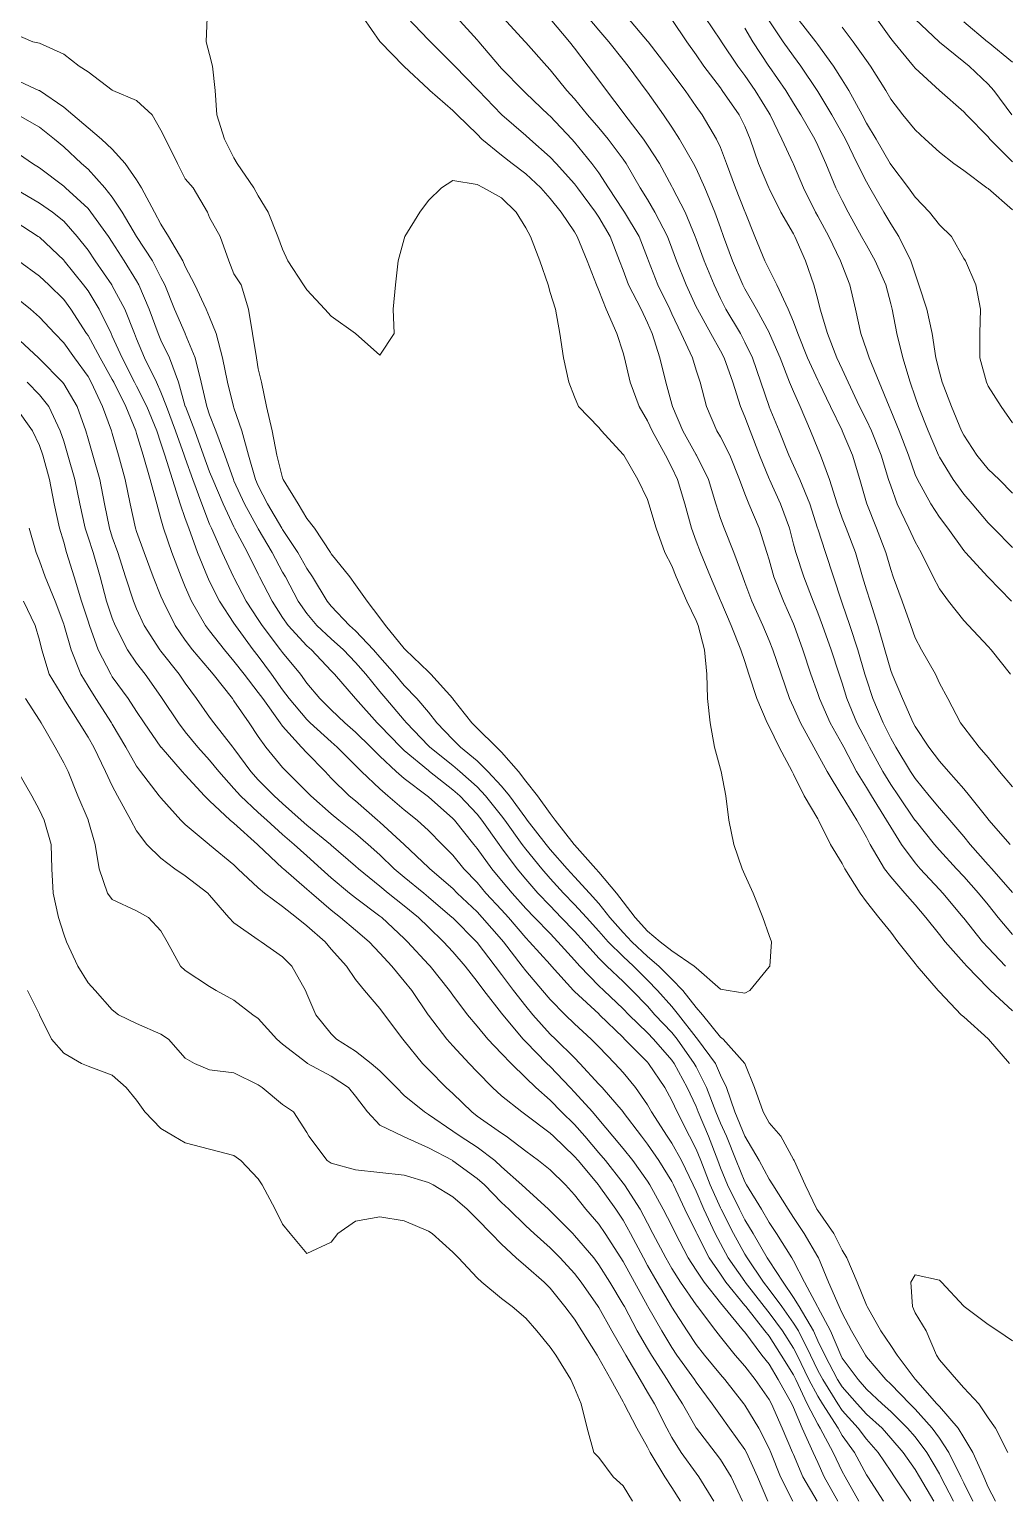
# Model space of a CAD drawing. Header units: centimetres. Extents: x 0 to 642158, y -847 to 649707.
# Drawn here: x 617092.04 to 617112.09, y 620699.4 to 620729.51 of the extents above; entities that cross this region are included whole.
import ezdxf

# ---------------------------------------------------------------- set-up
doc = ezdxf.new("R2010")
doc.units = ezdxf.units.CM
doc.header["$MEASUREMENT"] = 0
doc.layers.add('WAL_topographie 0.5', color=253, linetype='Continuous', lineweight=20)

msp = doc.modelspace()

# ---------------------------------------------------------------- linework, layer by layer
at = {"layer": 'WAL_topographie 0.5'}
for points in [[(617095.702, 620729.75), (617095.682, 620729.25), (617095.75, 620728.988), (617095.81, 620728.75), (617095.866, 620728.25), (617095.901, 620727.75), (617096.054, 620727.25), (617096.25, 620726.862), (617096.316, 620726.75), (617096.656, 620726.25), (617096.75, 620726.08), (617096.954, 620725.75), (617097.153, 620725.25), (617097.25, 620724.987), (617097.357, 620724.75), (617097.676, 620724.25), (617097.75, 620724.152), (617098.118, 620723.75), (617098.25, 620723.61), (617098.75, 620723.25), (617098.75, 620723.25), (617099.25, 620722.804), (617099.541, 620723.25), (617099.521, 620723.75), (617099.568, 620724.25), (617099.626, 620724.75), (617099.75, 620725.196), (617099.762, 620725.25), (617100.068, 620725.75), (617100.25, 620725.987), (617100.513, 620726.25), (617100.75, 620726.399), (617101.25, 620726.319), (617101.38, 620726.25), (617101.75, 620726.044), (617102.047, 620725.75), (617102.25, 620725.428), (617102.345, 620725.25), (617102.539, 620724.75), (617102.706, 620724.25), (617102.75, 620724.099), (617102.859, 620723.75), (617102.947, 620723.25), (617103.02, 620722.75), (617103.134, 620722.25), (617103.25, 620721.952), (617103.333, 620721.75), (617103.75, 620721.32), (617103.802, 620721.25), (617104.25, 620720.766), (617104.261, 620720.75), (617104.55, 620720.25), (617104.75, 620719.843), (617104.779, 620719.75), (617104.928, 620719.25), (617105.109, 620718.75), (617105.25, 620718.475), (617105.338, 620718.25), (617105.559, 620717.75), (617105.75, 620717.355), (617105.792, 620717.25), (617105.923, 620716.75), (617105.97, 620716.25), (617105.985, 620715.75), (617106.041, 620715.25), (617106.128, 620714.75), (617106.25, 620714.298), (617106.261, 620714.25), (617106.361, 620713.75), (617106.419, 620713.25), (617106.521, 620712.75), (617106.698, 620712.25), (617106.75, 620712.122), (617106.924, 620711.75), (617107.123, 620711.25), (617107.25, 620710.88), (617107.3, 620710.75), (617107.262, 620710.25), (617107.25, 620710.237), (617106.85, 620709.75)], [(617098.908, 620729.75), (617099.25, 620729.256), (617099.255, 620729.25), (617099.744, 620728.75), (617099.75, 620728.744), (617100.25, 620728.274), (617100.276, 620728.25), (617100.75, 620727.838), (617100.841, 620727.75), (617101.25, 620727.348), (617101.348, 620727.25), (617101.75, 620726.918), (617101.97, 620726.75), (617102.25, 620726.535), (617102.56, 620726.25), (617102.75, 620726.028), (617102.978, 620725.75), (617103.25, 620725.345), (617103.306, 620725.25), (617103.511, 620724.75), (617103.701, 620724.25), (617103.75, 620724.135), (617103.902, 620723.75), (617104.117, 620723.25), (617104.25, 620722.855), (617104.276, 620722.75), (617104.392, 620722.25), (617104.575, 620721.75), (617104.75, 620721.457), (617104.844, 620721.25), (617105.122, 620720.75), (617105.25, 620720.499), (617105.369, 620720.25), (617105.515, 620719.75), (617105.654, 620719.25), (617105.75, 620718.987), (617105.837, 620718.75), (617106.042, 620718.25), (617106.25, 620717.765), (617106.256, 620717.75), (617106.471, 620717.25), (617106.67, 620716.75), (617106.75, 620716.507), (617106.834, 620716.25), (617106.994, 620715.75), (617107.209, 620715.25), (617107.25, 620715.174), (617107.458, 620714.75), (617107.721, 620714.25), (617107.75, 620714.193), (617107.97, 620713.75), (617108.25, 620713.273), (617108.263, 620713.25), (617108.511, 620712.75), (617108.75, 620712.358), (617108.807, 620712.25), (617109.118, 620711.75), (617109.25, 620711.571), (617109.505, 620711.25), (617109.75, 620710.944), (617109.895, 620710.75), (617110.25, 620710.299), (617110.29, 620710.25), (617110.722, 620709.75), (617110.75, 620709.718), (617111.197, 620709.25), (617111.25, 620709.207), (617111.75, 620708.757), (617111.758, 620708.75), (617112.189, 620708.25)], [(617099.808, 620729.75), (617100.25, 620729.289), (617100.29, 620729.25), (617100.75, 620728.792), (617100.787, 620728.75), (617101.25, 620728.278), (617101.275, 620728.25), (617101.75, 620727.758), (617101.758, 620727.75), (617102.25, 620727.321), (617102.328, 620727.25), (617102.75, 620726.879), (617102.869, 620726.75), (617103.25, 620726.332), (617103.313, 620726.25), (617103.684, 620725.75), (617103.75, 620725.646), (617103.984, 620725.25), (617104.177, 620724.75), (617104.25, 620724.552), (617104.361, 620724.25), (617104.621, 620723.75), (617104.75, 620723.475), (617104.847, 620723.25), (617105.002, 620722.75), (617105.127, 620722.25), (617105.25, 620721.802), (617105.264, 620721.75), (617105.474, 620721.25), (617105.75, 620720.758), (617105.755, 620720.75), (617106.006, 620720.25), (617106.156, 620719.75), (617106.25, 620719.453), (617106.325, 620719.25), (617106.524, 620718.75), (617106.706, 620718.25), (617106.75, 620718.135), (617106.897, 620717.75), (617107.119, 620717.25), (617107.25, 620716.945), (617107.329, 620716.75), (617107.497, 620716.25), (617107.67, 620715.75), (617107.75, 620715.571), (617107.892, 620715.25), (617108.166, 620714.75), (617108.25, 620714.601), (617108.441, 620714.25), (617108.746, 620713.75), (617108.75, 620713.743), (617109.049, 620713.25), (617109.25, 620712.896), (617109.328, 620712.75), (617109.622, 620712.25), (617109.75, 620712.085), (617110.038, 620711.75), (617110.25, 620711.509), (617110.468, 620711.25), (617110.75, 620710.898), (617110.868, 620710.75), (617111.25, 620710.318), (617111.311, 620710.25), (617111.75, 620709.794), (617111.797, 620709.75), (617112.25, 620709.332)], [(617100.834, 620729.75), (617101.25, 620729.291), (617101.285, 620729.25), (617101.706, 620728.75), (617101.75, 620728.702), (617102.192, 620728.25), (617102.25, 620728.196), (617102.718, 620727.75), (617102.75, 620727.721), (617103.191, 620727.25), (617103.25, 620727.185), (617103.604, 620726.75), (617103.75, 620726.553), (617103.948, 620726.25), (617104.25, 620725.79), (617104.276, 620725.75), (617104.581, 620725.25), (617104.75, 620724.801), (617104.769, 620724.75), (617104.965, 620724.25), (617105.208, 620723.75), (617105.25, 620723.656), (617105.442, 620723.25), (617105.674, 620722.75), (617105.75, 620722.501), (617105.831, 620722.25), (617105.961, 620721.75), (617106.178, 620721.25), (617106.25, 620721.129), (617106.44, 620720.75), (617106.641, 620720.25), (617106.75, 620719.96), (617106.834, 620719.75), (617107.046, 620719.25), (617107.204, 620718.75), (617107.25, 620718.599), (617107.349, 620718.25), (617107.548, 620717.75), (617107.75, 620717.287), (617107.765, 620717.25), (617107.944, 620716.75), (617108.11, 620716.25), (617108.25, 620715.852), (617108.284, 620715.75), (617108.505, 620715.25), (617108.75, 620714.812), (617108.782, 620714.75), (617109.045, 620714.25), (617109.25, 620713.917), (617109.351, 620713.75), (617109.665, 620713.25), (617109.75, 620713.102), (617109.971, 620712.75), (617110.25, 620712.371), (617110.354, 620712.25), (617110.75, 620711.824), (617110.82, 620711.75), (617111.237, 620711.25), (617111.25, 620711.234), (617111.636, 620710.75), (617111.75, 620710.623), (617112.105, 620710.25)], [(617101.774, 620729.75), (617102.238, 620729.25), (617102.25, 620729.236), (617102.678, 620728.75), (617102.75, 620728.673), (617103.094, 620728.25), (617103.25, 620728.075), (617103.518, 620727.75), (617103.75, 620727.484), (617103.944, 620727.25), (617104.25, 620726.839), (617104.312, 620726.75), (617104.598, 620726.25), (617104.75, 620726.007), (617104.902, 620725.75), (617105.161, 620725.25), (617105.25, 620725.007), (617105.343, 620724.75), (617105.547, 620724.25), (617105.75, 620723.803), (617105.775, 620723.75), (617106.051, 620723.25), (617106.25, 620722.894), (617106.328, 620722.75), (617106.501, 620722.25), (617106.66, 620721.75), (617106.75, 620721.537), (617106.858, 620721.25), (617107.051, 620720.75), (617107.25, 620720.264), (617107.256, 620720.25), (617107.485, 620719.75), (617107.666, 620719.25), (617107.75, 620718.922), (617107.796, 620718.75), (617107.96, 620718.25), (617108.156, 620717.75), (617108.25, 620717.509), (617108.345, 620717.25), (617108.522, 620716.75), (617108.687, 620716.25), (617108.75, 620716.063), (617108.848, 620715.75), (617109.055, 620715.25), (617109.25, 620714.876), (617109.315, 620714.75), (617109.585, 620714.25), (617109.75, 620713.984), (617109.907, 620713.75), (617110.247, 620713.25), (617110.25, 620713.246), (617110.648, 620712.75), (617110.75, 620712.633), (617111.103, 620712.25), (617111.25, 620712.093), (617111.552, 620711.75), (617111.75, 620711.505), (617111.957, 620711.25), (617112.25, 620710.897)], [(617102.75, 620729.72), (617103.146, 620729.25), (617103.25, 620729.116), (617103.528, 620728.75), (617103.75, 620728.459), (617103.909, 620728.25), (617104.25, 620727.798), (617104.285, 620727.75), (617104.666, 620727.25), (617104.75, 620727.127), (617104.994, 620726.75), (617105.25, 620726.275), (617105.263, 620726.25), (617105.522, 620725.75), (617105.73, 620725.25), (617105.75, 620725.195), (617105.913, 620724.75), (617106.118, 620724.25), (617106.25, 620723.969), (617106.361, 620723.75), (617106.658, 620723.25), (617106.75, 620723.076), (617106.911, 620722.75), (617107.079, 620722.25), (617107.249, 620721.75), (617107.25, 620721.746), (617107.454, 620721.25), (617107.652, 620720.75), (617107.75, 620720.538), (617107.882, 620720.25), (617108.083, 620719.75), (617108.246, 620719.25), (617108.25, 620719.236), (617108.408, 620718.75), (617108.575, 620718.25), (617108.736, 620717.75), (617108.75, 620717.711), (617108.91, 620717.25), (617109.07, 620716.75), (617109.217, 620716.25), (617109.25, 620716.144), (617109.382, 620715.75), (617109.593, 620715.25), (617109.75, 620714.933), (617109.852, 620714.75), (617110.155, 620714.25), (617110.25, 620714.107), (617110.541, 620713.75), (617110.75, 620713.493), (617110.961, 620713.25), (617111.25, 620712.91), (617111.383, 620712.75), (617111.75, 620712.333), (617111.824, 620712.25), (617112.25, 620711.76)], [(617103.531, 620729.75), (617103.75, 620729.488), (617103.955, 620729.25), (617104.25, 620728.878), (617104.351, 620728.75), (617104.725, 620728.25), (617104.75, 620728.215), (617105.079, 620727.75), (617105.25, 620727.493), (617105.405, 620727.25), (617105.698, 620726.75), (617105.75, 620726.645), (617105.925, 620726.25), (617106.131, 620725.75), (617106.25, 620725.427), (617106.315, 620725.25), (617106.496, 620724.75), (617106.71, 620724.25), (617106.75, 620724.173), (617106.988, 620723.75), (617107.25, 620723.271), (617107.26, 620723.25), (617107.473, 620722.75), (617107.671, 620722.25), (617107.75, 620722.063), (617107.889, 620721.75), (617108.103, 620721.25), (617108.25, 620720.885), (617108.304, 620720.75), (617108.49, 620720.25), (617108.647, 620719.75), (617108.75, 620719.457), (617108.83, 620719.25), (617109.025, 620718.75), (617109.172, 620718.25), (617109.25, 620717.986), (617109.323, 620717.75), (617109.486, 620717.25), (617109.628, 620716.75), (617109.75, 620716.328), (617109.78, 620716.25), (617109.988, 620715.75), (617110.21, 620715.25), (617110.25, 620715.174), (617110.533, 620714.75), (617110.75, 620714.46), (617110.935, 620714.25), (617111.25, 620713.892), (617111.371, 620713.75), (617111.75, 620713.27), (617111.768, 620713.25), (617112.202, 620712.75)], [(617104.339, 620729.75), (617104.75, 620729.265), (617104.761, 620729.25), (617105.145, 620728.75), (617105.25, 620728.613), (617105.522, 620728.25), (617105.75, 620727.921), (617105.872, 620727.75), (617106.171, 620727.25), (617106.25, 620727.077), (617106.373, 620726.75), (617106.56, 620726.25), (617106.75, 620725.758), (617106.754, 620725.75), (617106.959, 620725.25), (617107.162, 620724.75), (617107.25, 620724.565), (617107.41, 620724.25), (617107.644, 620723.75), (617107.75, 620723.49), (617107.838, 620723.25), (617108.04, 620722.75), (617108.25, 620722.293), (617108.271, 620722.25), (617108.509, 620721.75), (617108.75, 620721.256), (617108.753, 620721.25), (617108.961, 620720.75), (617109.112, 620720.25), (617109.25, 620719.769), (617109.255, 620719.75), (617109.456, 620719.25), (617109.647, 620718.75), (617109.75, 620718.4), (617109.802, 620718.25), (617109.986, 620717.75), (617110.163, 620717.25), (617110.25, 620717), (617110.384, 620716.75), (617110.669, 620716.25), (617110.75, 620716.068), (617110.921, 620715.75), (617111.186, 620715.25), (617111.25, 620715.163), (617111.568, 620714.75), (617111.75, 620714.535), (617111.983, 620714.25), (617112.25, 620713.933)], [(617105.938, 620729.75), (617106.25, 620729.282), (617106.271, 620729.25), (617106.608, 620728.75), (617106.75, 620728.559), (617106.963, 620728.25), (617107.25, 620727.783), (617107.27, 620727.75), (617107.51, 620727.25), (617107.742, 620726.75), (617107.75, 620726.733), (617107.957, 620726.25), (617108.202, 620725.75), (617108.25, 620725.666), (617108.474, 620725.25), (617108.716, 620724.75), (617108.75, 620724.655), (617108.91, 620724.25), (617109.027, 620723.75), (617109.132, 620723.25), (617109.25, 620722.916), (617109.307, 620722.75), (617109.508, 620722.25), (617109.715, 620721.75), (617109.75, 620721.671), (617109.925, 620721.25), (617110.111, 620720.75), (617110.25, 620720.356), (617110.296, 620720.25), (617110.573, 620719.75), (617110.75, 620719.477), (617110.921, 620719.25), (617111.25, 620718.793), (617111.286, 620718.75), (617111.744, 620718.25), (617111.75, 620718.244), (617112.231, 620717.75)], [(617107.821, 620729.75), (617108.207, 620729.25), (617108.25, 620729.191), (617108.571, 620728.75), (617108.75, 620728.465), (617108.889, 620728.25), (617109.159, 620727.75), (617109.25, 620727.576), (617109.449, 620727.25), (617109.734, 620726.75), (617109.75, 620726.724), (617110.117, 620726.25), (617110.25, 620726.058), (617110.545, 620725.75), (617110.75, 620725.484), (617110.998, 620725.25), (617111.25, 620724.793), (617111.284, 620724.75), (617111.5, 620724.25), (617111.596, 620723.75), (617111.579, 620723.25), (617111.583, 620722.75), (617111.716, 620722.25), (617111.75, 620722.169), (617112.017, 620721.75), (617112.25, 620721.418)], [(617109.441, 620729.75), (617109.75, 620729.319), (617109.805, 620729.25), (617110.216, 620728.75), (617110.25, 620728.705), (617110.748, 620728.25), (617110.75, 620728.249), (617111.25, 620727.811), (617111.305, 620727.75), (617111.75, 620727.293), (617111.788, 620727.25), (617112.25, 620726.782)], [(617105.25, 620729.709), (617105.561, 620729.25), (617105.75, 620728.983), (617105.909, 620728.75), (617106.25, 620728.3), (617106.287, 620728.25), (617106.635, 620727.75), (617106.75, 620727.513), (617106.862, 620727.25), (617107.032, 620726.75), (617107.243, 620726.25), (617107.25, 620726.235), (617107.492, 620725.75), (617107.75, 620725.301), (617107.777, 620725.25), (617107.999, 620724.75), (617108.171, 620724.25), (617108.25, 620723.95), (617108.3, 620723.75), (617108.447, 620723.25), (617108.644, 620722.75), (617108.75, 620722.517), (617108.873, 620722.25), (617109.109, 620721.75), (617109.25, 620721.471), (617109.355, 620721.25), (617109.552, 620720.75), (617109.706, 620720.25), (617109.75, 620720.118), (617109.883, 620719.75), (617110.122, 620719.25), (617110.25, 620718.967), (617110.373, 620718.75), (617110.624, 620718.25), (617110.75, 620718.006), (617110.937, 620717.75), (617111.25, 620717.355), (617111.35, 620717.25), (617111.75, 620716.817), (617111.81, 620716.75), (617112.213, 620716.25)], [(617106.75, 620729.532), (617106.916, 620729.25), (617107.246, 620728.75), (617107.25, 620728.744), (617107.593, 620728.25), (617107.75, 620727.99), (617107.901, 620727.75), (617108.187, 620727.25), (617108.25, 620727.114), (617108.413, 620726.75), (617108.623, 620726.25), (617108.75, 620725.988), (617108.874, 620725.75), (617109.151, 620725.25), (617109.25, 620725.067), (617109.43, 620724.75), (617109.647, 620724.25), (617109.75, 620723.862), (617109.779, 620723.75), (617109.871, 620723.25), (617109.995, 620722.75), (617110.145, 620722.25), (617110.25, 620721.949), (617110.32, 620721.75), (617110.521, 620721.25), (617110.732, 620720.75), (617110.75, 620720.713), (617111.029, 620720.25), (617111.25, 620719.951), (617111.422, 620719.75), (617111.75, 620719.364), (617111.86, 620719.25), (617112.25, 620718.854)], [(617107.25, 620729.68), (617107.537, 620729.25), (617107.75, 620728.951), (617107.899, 620728.75), (617108.234, 620728.25), (617108.25, 620728.225), (617108.538, 620727.75), (617108.75, 620727.374), (617108.818, 620727.25), (617109.059, 620726.75), (617109.25, 620726.372), (617109.32, 620726.25), (617109.609, 620725.75), (617109.75, 620725.507), (617109.916, 620725.25), (617110.165, 620724.75), (617110.25, 620724.478), (617110.327, 620724.25), (617110.489, 620723.75), (617110.603, 620723.25), (617110.679, 620722.75), (617110.75, 620722.458), (617110.807, 620722.25), (617110.998, 620721.75), (617111.204, 620721.25), (617111.25, 620721.161), (617111.52, 620720.75), (617111.75, 620720.466), (617111.975, 620720.25), (617112.25, 620719.972)], [(617108.75, 620729.55), (617108.974, 620729.25), (617109.25, 620728.866), (617109.335, 620728.75), (617109.65, 620728.25), (617109.75, 620728.07), (617109.995, 620727.75), (617110.25, 620727.441), (617110.46, 620727.25), (617110.75, 620726.979), (617111.045, 620726.75), (617111.25, 620726.603), (617111.726, 620726.25), (617111.75, 620726.232), (617112.25, 620725.795)], [(617110.25, 620729.713), (617110.744, 620729.25), (617110.75, 620729.244), (617111.25, 620728.838), (617111.359, 620728.75), (617111.75, 620728.378), (617111.865, 620728.25), (617112.236, 620727.75)], [(617111.25, 620729.657), (617111.74, 620729.25), (617111.75, 620729.242), (617112.25, 620728.828)], [(617106.85, 620709.75), (617106.75, 620709.69), (617106.411, 620709.75), (617106.25, 620709.775), (617105.75, 620710.21), (617105.71, 620710.25), (617105.25, 620710.56), (617105.012, 620710.75), (617104.75, 620710.968), (617104.493, 620711.25), (617104.25, 620711.571), (617104.114, 620711.75), (617103.75, 620712.18), (617103.687, 620712.25), (617103.25, 620712.739), (617103.24, 620712.75), (617102.85, 620713.25), (617102.75, 620713.383), (617102.488, 620713.75), (617102.25, 620714.049), (617102.095, 620714.25), (617101.75, 620714.646), (617101.645, 620714.75), (617101.25, 620715.143), (617101.142, 620715.25), (617100.75, 620715.745), (617100.746, 620715.75), (617100.299, 620716.25), (617100.25, 620716.297), (617099.779, 620716.75), (617099.75, 620716.78), (617099.367, 620717.25), (617099.25, 620717.411), (617098.987, 620717.75), (617098.75, 620718.083), (617098.632, 620718.25), (617098.25, 620718.721), (617098.232, 620718.75), (617097.904, 620719.25), (617097.75, 620719.453), (617097.567, 620719.75), (617097.264, 620720.25), (617097.25, 620720.288), (617097.134, 620720.75), (617097.033, 620721.25), (617096.92, 620721.75), (617096.816, 620722.25), (617096.75, 620722.525), (617096.711, 620722.75), (617096.629, 620723.25), (617096.549, 620723.75), (617096.399, 620724.25), (617096.25, 620724.476), (617096.146, 620724.75), (617095.968, 620725.25), (617095.75, 620725.639), (617095.703, 620725.75), (617095.41, 620726.25), (617095.25, 620726.43), (617095.09, 620726.75), (617094.842, 620727.25), (617094.75, 620727.431), (617094.571, 620727.75), (617094.25, 620728.043), (617093.759, 620728.25), (617093.75, 620728.254), (617093.25, 620728.629), (617093.068, 620728.75), (617092.75, 620728.997), (617092.25, 620729.218), (617092.118, 620729.25), (617091.75, 620729.403)], [(617111.905, 620699.25), (617111.75, 620699.537), (617111.66, 620699.75), (617111.433, 620700.25), (617111.25, 620700.556), (617111.136, 620700.75), (617110.75, 620701.193), (617110.699, 620701.25), (617110.256, 620701.75), (617110.25, 620701.758), (617109.884, 620702.25), (617109.75, 620702.453), (617109.548, 620702.75), (617109.265, 620703.25), (617109.25, 620703.282), (617109.058, 620703.75), (617108.844, 620704.25), (617108.75, 620704.41), (617108.581, 620704.75), (617108.25, 620705.223), (617108.232, 620705.25), (617107.992, 620705.75), (617107.763, 620706.25), (617107.75, 620706.275), (617107.492, 620706.75), (617107.25, 620707.027), (617107.129, 620707.25), (617106.95, 620707.75), (617106.75, 620708.25), (617106.75, 620708.25), (617106.306, 620708.75), (617106.25, 620708.791), (617105.877, 620709.25), (617105.75, 620709.4), (617105.479, 620709.75), (617105.25, 620709.977), (617104.985, 620710.25), (617104.75, 620710.449), (617104.427, 620710.75), (617104.25, 620710.942), (617103.978, 620711.25), (617103.75, 620711.535), (617103.556, 620711.75), (617103.25, 620712.086), (617103.1, 620712.25), (617102.75, 620712.649), (617102.668, 620712.75), (617102.279, 620713.25), (617102.25, 620713.288), (617101.911, 620713.75), (617101.75, 620713.945), (617101.467, 620714.25), (617101.25, 620714.465), (617100.909, 620714.75), (617100.75, 620714.908), (617100.423, 620715.25), (617100.25, 620715.469), (617100.012, 620715.75), (617099.75, 620716.02), (617099.557, 620716.25), (617099.25, 620716.598), (617099.116, 620716.75), (617098.75, 620717.14), (617098.627, 620717.25), (617098.25, 620717.649), (617098.166, 620717.75), (617097.866, 620718.25), (617097.75, 620718.421), (617097.562, 620718.75), (617097.25, 620719.226), (617097.236, 620719.25), (617096.941, 620719.75), (617096.75, 620720.121), (617096.692, 620720.25), (617096.551, 620720.75), (617096.409, 620721.25), (617096.25, 620721.728), (617096.243, 620721.75), (617096.116, 620722.25), (617096.013, 620722.75), (617095.881, 620723.25), (617095.75, 620723.586), (617095.68, 620723.75), (617095.447, 620724.25), (617095.25, 620724.633), (617095.197, 620724.75), (617094.902, 620725.25), (617094.75, 620725.499), (617094.617, 620725.75), (617094.351, 620726.25), (617094.25, 620726.409), (617094.011, 620726.75), (617093.75, 620727.039), (617093.528, 620727.25), (617093.25, 620727.48), (617092.937, 620727.75), (617092.75, 620727.905), (617092.25, 620728.245), (617092.239, 620728.25), (617091.75, 620728.473)], [(617111.438, 620699.25), (617111.25, 620699.625), (617111.189, 620699.75), (617110.945, 620700.25), (617110.75, 620700.547), (617110.603, 620700.75), (617110.25, 620701.141), (617110.139, 620701.25), (617109.75, 620701.656), (617109.65, 620701.75), (617109.25, 620702.22), (617109.229, 620702.25), (617108.94, 620702.75), (617108.75, 620703.115), (617108.692, 620703.25), (617108.472, 620703.75), (617108.263, 620704.25), (617108.25, 620704.274), (617107.972, 620704.75), (617107.75, 620705.084), (617107.64, 620705.25), (617107.325, 620705.75), (617107.25, 620705.871), (617107.044, 620706.25), (617106.753, 620706.75), (617106.75, 620706.755), (617106.547, 620707.25), (617106.372, 620707.75), (617106.25, 620708.004), (617106.144, 620708.25), (617105.779, 620708.75), (617105.75, 620708.784), (617105.387, 620709.25), (617105.25, 620709.417), (617104.954, 620709.75), (617104.75, 620709.96), (617104.459, 620710.25), (617104.25, 620710.444), (617103.94, 620710.75), (617103.75, 620710.965), (617103.493, 620711.25), (617103.25, 620711.517), (617103.026, 620711.75), (617102.75, 620712.052), (617102.576, 620712.25), (617102.25, 620712.65), (617102.174, 620712.75), (617101.819, 620713.25), (617101.75, 620713.341), (617101.422, 620713.75), (617101.25, 620713.934), (617100.889, 620714.25), (617100.75, 620714.369), (617100.278, 620714.75), (617100.25, 620714.779), (617099.797, 620715.25), (617099.75, 620715.305), (617099.37, 620715.75), (617099.25, 620715.894), (617098.962, 620716.25), (617098.75, 620716.49), (617098.5, 620716.75), (617098.25, 620716.976), (617097.952, 620717.25), (617097.75, 620717.494), (617097.568, 620717.75), (617097.306, 620718.25), (617097.25, 620718.348), (617097.035, 620718.75), (617096.75, 620719.236), (617096.742, 620719.25), (617096.469, 620719.75), (617096.25, 620720.227), (617096.24, 620720.25), (617096.064, 620720.75), (617095.879, 620721.25), (617095.75, 620721.578), (617095.692, 620721.75), (617095.573, 620722.25), (617095.455, 620722.75), (617095.25, 620723.247), (617095.249, 620723.25), (617095.03, 620723.75), (617094.83, 620724.25), (617094.75, 620724.406), (617094.575, 620724.75), (617094.25, 620725.25), (617094.25, 620725.25), (617093.955, 620725.75), (617093.75, 620726.057), (617093.595, 620726.25), (617093.25, 620726.631), (617093.119, 620726.75), (617092.75, 620727.091), (617092.563, 620727.25), (617092.25, 620727.496), (617091.809, 620727.75)], [(617111.037, 620699.25), (617110.782, 620699.75), (617110.75, 620699.81), (617110.488, 620700.25), (617110.25, 620700.569), (617110.096, 620700.75), (617109.75, 620701.09), (617109.571, 620701.25), (617109.25, 620701.552), (617109.078, 620701.75), (617108.75, 620702.192), (617108.72, 620702.25), (617108.509, 620702.75), (617108.25, 620703.235), (617108.242, 620703.25), (617107.977, 620703.75), (617107.75, 620704.187), (617107.715, 620704.25), (617107.404, 620704.75), (617107.25, 620704.98), (617107.094, 620705.25), (617106.786, 620705.75), (617106.75, 620705.813), (617106.571, 620706.25), (617106.37, 620706.75), (617106.25, 620707.018), (617106.152, 620707.25), (617105.965, 620707.75), (617105.75, 620708.178), (617105.711, 620708.25), (617105.359, 620708.75), (617105.25, 620708.886), (617104.902, 620709.25), (617104.75, 620709.422), (617104.433, 620709.75), (617104.25, 620709.932), (617103.916, 620710.25), (617103.75, 620710.413), (617103.446, 620710.75), (617103.25, 620710.967), (617102.978, 620711.25), (617102.75, 620711.487), (617102.497, 620711.75), (617102.25, 620712.034), (617102.069, 620712.25), (617101.75, 620712.683), (617101.701, 620712.75), (617101.348, 620713.25), (617101.25, 620713.373), (617100.892, 620713.75), (617100.75, 620713.875), (617100.272, 620714.25), (617100.25, 620714.268), (617099.75, 620714.683), (617099.679, 620714.75), (617099.25, 620715.195), (617099.195, 620715.25), (617098.75, 620715.749), (617098.749, 620715.75), (617098.314, 620716.25), (617098.25, 620716.316), (617097.841, 620716.75), (617097.75, 620716.833), (617097.366, 620717.25), (617097.25, 620717.416), (617097.033, 620717.75), (617096.778, 620718.25), (617096.75, 620718.305), (617096.525, 620718.75), (617096.264, 620719.25), (617096.25, 620719.278), (617096.026, 620719.75), (617095.813, 620720.25), (617095.75, 620720.412), (617095.627, 620720.75), (617095.443, 620721.25), (617095.251, 620721.75), (617095.25, 620721.752), (617095.107, 620722.25), (617094.923, 620722.75), (617094.75, 620723.119), (617094.694, 620723.25), (617094.505, 620723.75), (617094.298, 620724.25), (617094.25, 620724.338), (617093.994, 620724.75), (617093.75, 620725.13), (617093.67, 620725.25), (617093.311, 620725.75), (617093.25, 620725.823), (617092.787, 620726.25), (617092.75, 620726.284), (617092.25, 620726.657), (617092.106, 620726.75), (617091.75, 620726.997)], [(617110.633, 620699.25), (617110.343, 620699.75), (617110.25, 620699.902), (617110.005, 620700.25), (617109.75, 620700.547), (617109.571, 620700.75), (617109.25, 620701.039), (617109.058, 620701.25), (617108.75, 620701.598), (617108.655, 620701.75), (617108.394, 620702.25), (617108.25, 620702.549), (617108.159, 620702.75), (617107.868, 620703.25), (617107.75, 620703.438), (617107.535, 620703.75), (617107.25, 620704.188), (617107.21, 620704.25), (617106.921, 620704.75), (617106.75, 620705.032), (617106.64, 620705.25), (617106.394, 620705.75), (617106.25, 620706.104), (617106.196, 620706.25), (617106.002, 620706.75), (617105.794, 620707.25), (617105.75, 620707.361), (617105.565, 620707.75), (617105.297, 620708.25), (617105.25, 620708.317), (617104.872, 620708.75), (617104.75, 620708.878), (617104.366, 620709.25), (617104.25, 620709.371), (617103.85, 620709.75), (617103.75, 620709.845), (617103.36, 620710.25), (617103.25, 620710.374), (617102.91, 620710.75), (617102.75, 620710.917), (617102.428, 620711.25), (617102.25, 620711.436), (617101.966, 620711.75), (617101.75, 620712.011), (617101.549, 620712.25), (617101.25, 620712.664), (617101.179, 620712.75), (617100.783, 620713.25), (617100.75, 620713.285), (617100.25, 620713.726), (617100.22, 620713.75), (617099.75, 620714.105), (617099.586, 620714.25), (617099.25, 620714.563), (617099.061, 620714.75), (617098.75, 620715.058), (617098.531, 620715.25), (617098.25, 620715.517), (617098.012, 620715.75), (617097.75, 620716.067), (617097.617, 620716.25), (617097.25, 620716.695), (617097.209, 620716.75), (617096.829, 620717.25), (617096.75, 620717.372), (617096.503, 620717.75), (617096.25, 620718.236), (617096.243, 620718.25), (617096.007, 620718.75), (617095.785, 620719.25), (617095.75, 620719.331), (617095.588, 620719.75), (617095.403, 620720.25), (617095.25, 620720.688), (617095.229, 620720.75), (617095.05, 620721.25), (617094.865, 620721.75), (617094.75, 620722.049), (617094.658, 620722.25), (617094.413, 620722.75), (617094.25, 620723.144), (617094.208, 620723.25), (617094.005, 620723.75), (617093.75, 620724.231), (617093.739, 620724.25), (617093.394, 620724.75), (617093.25, 620724.963), (617093.03, 620725.25), (617092.75, 620725.562), (617092.517, 620725.75), (617092.25, 620725.935), (617091.75, 620726.226)], [(617110.164, 620699.25), (617109.829, 620699.75), (617109.75, 620699.864), (617109.491, 620700.25), (617109.25, 620700.521), (617109.082, 620700.75), (617108.75, 620701.114), (617108.66, 620701.25), (617108.351, 620701.75), (617108.25, 620701.937), (617108.098, 620702.25), (617107.851, 620702.75), (617107.75, 620702.912), (617107.508, 620703.25), (617107.25, 620703.6), (617107.132, 620703.75), (617106.795, 620704.25), (617106.75, 620704.324), (617106.516, 620704.75), (617106.265, 620705.25), (617106.25, 620705.281), (617106.038, 620705.75), (617105.845, 620706.25), (617105.75, 620706.487), (617105.614, 620706.75), (617105.357, 620707.25), (617105.25, 620707.489), (617105.103, 620707.75), (617104.771, 620708.25), (617104.75, 620708.274), (617104.279, 620708.75), (617104.25, 620708.778), (617103.766, 620709.25), (617103.75, 620709.265), (617103.25, 620709.728), (617103.228, 620709.75), (617102.777, 620710.25), (617102.75, 620710.28), (617102.327, 620710.75), (617102.25, 620710.83), (617101.892, 620711.25), (617101.75, 620711.407), (617101.429, 620711.75), (617101.25, 620711.964), (617100.976, 620712.25), (617100.75, 620712.528), (617100.528, 620712.75), (617100.25, 620713.034), (617100.013, 620713.25), (617099.75, 620713.463), (617099.413, 620713.75), (617099.25, 620713.892), (617098.873, 620714.25), (617098.75, 620714.372), (617098.371, 620714.75), (617098.25, 620714.856), (617097.816, 620715.25), (617097.75, 620715.315), (617097.386, 620715.75), (617097.25, 620715.931), (617097.022, 620716.25), (617096.75, 620716.617), (617096.647, 620716.75), (617096.279, 620717.25), (617096.25, 620717.295), (617095.95, 620717.75), (617095.75, 620718.153), (617095.704, 620718.25), (617095.5, 620718.75), (617095.319, 620719.25), (617095.25, 620719.453), (617095.147, 620719.75), (617094.987, 620720.25), (617094.832, 620720.75), (617094.75, 620721), (617094.662, 620721.25), (617094.461, 620721.75), (617094.25, 620722.168), (617094.207, 620722.25), (617093.953, 620722.75), (617093.75, 620723.199), (617093.724, 620723.25), (617093.482, 620723.75), (617093.25, 620724.128), (617093.16, 620724.25), (617092.757, 620724.75), (617092.75, 620724.759), (617092.25, 620725.232), (617092.225, 620725.25), (617091.75, 620725.557)], [(617109.602, 620699.25), (617109.278, 620699.75), (617109.25, 620699.793), (617109.003, 620700.25), (617108.75, 620700.602), (617108.666, 620700.75), (617108.345, 620701.25), (617108.25, 620701.405), (617108.068, 620701.75), (617107.825, 620702.25), (617107.75, 620702.395), (617107.522, 620702.75), (617107.25, 620703.124), (617107.148, 620703.25), (617106.758, 620703.75), (617106.75, 620703.762), (617106.41, 620704.25), (617106.25, 620704.545), (617106.14, 620704.75), (617105.91, 620705.25), (617105.75, 620705.623), (617105.688, 620705.75), (617105.448, 620706.25), (617105.25, 620706.609), (617105.153, 620706.75), (617104.833, 620707.25), (617104.75, 620707.394), (617104.505, 620707.75), (617104.25, 620708.062), (617104.079, 620708.25), (617103.75, 620708.59), (617103.592, 620708.75), (617103.25, 620709.065), (617103.056, 620709.25), (617102.75, 620709.56), (617102.591, 620709.75), (617102.25, 620710.151), (617102.174, 620710.25), (617101.792, 620710.75), (617101.75, 620710.799), (617101.353, 620711.25), (617101.25, 620711.361), (617100.84, 620711.75), (617100.75, 620711.845), (617100.278, 620712.25), (617100.25, 620712.278), (617099.751, 620712.75), (617099.75, 620712.751), (617099.25, 620713.208), (617099.201, 620713.25), (617098.75, 620713.643), (617098.621, 620713.75), (617098.25, 620714.115), (617098.122, 620714.25), (617097.75, 620714.633), (617097.638, 620714.75), (617097.25, 620715.179), (617097.197, 620715.25), (617096.84, 620715.75), (617096.75, 620715.875), (617096.457, 620716.25), (617096.25, 620716.518), (617096.054, 620716.75), (617095.75, 620717.139), (617095.665, 620717.25), (617095.376, 620717.75), (617095.25, 620718.043), (617095.163, 620718.25), (617094.976, 620718.75), (617094.804, 620719.25), (617094.75, 620719.446), (617094.663, 620719.75), (617094.531, 620720.25), (617094.384, 620720.75), (617094.25, 620721.196), (617094.233, 620721.25), (617094.027, 620721.75), (617093.778, 620722.25), (617093.75, 620722.305), (617093.501, 620722.75), (617093.25, 620723.21), (617093.221, 620723.25), (617092.9, 620723.75), (617092.75, 620723.954), (617092.446, 620724.25), (617092.25, 620724.433), (617091.821, 620724.75)], [(617109.095, 620699.25), (617108.809, 620699.75), (617108.75, 620699.861), (617108.567, 620700.25), (617108.301, 620700.75), (617108.25, 620700.834), (617108.033, 620701.25), (617107.797, 620701.75), (617107.75, 620701.845), (617107.497, 620702.25), (617107.25, 620702.64), (617107.164, 620702.75), (617106.77, 620703.25), (617106.75, 620703.275), (617106.361, 620703.75), (617106.25, 620703.913), (617106.014, 620704.25), (617105.762, 620704.75), (617105.75, 620704.777), (617105.518, 620705.25), (617105.285, 620705.75), (617105.25, 620705.822), (617104.986, 620706.25), (617104.75, 620706.59), (617104.623, 620706.75), (617104.25, 620707.246), (617104.247, 620707.25), (617103.819, 620707.75), (617103.75, 620707.825), (617103.358, 620708.25), (617103.25, 620708.36), (617102.856, 620708.75), (617102.75, 620708.851), (617102.394, 620709.25), (617102.25, 620709.423), (617101.995, 620709.75), (617101.75, 620710.075), (617101.619, 620710.25), (617101.25, 620710.731), (617101.234, 620710.75), (617100.75, 620711.238), (617100.737, 620711.25), (617100.25, 620711.668), (617100.15, 620711.75), (617099.75, 620712.077), (617099.545, 620712.25), (617099.25, 620712.535), (617099.007, 620712.75), (617098.75, 620712.972), (617098.407, 620713.25), (617098.25, 620713.381), (617097.827, 620713.75), (617097.75, 620713.831), (617097.33, 620714.25), (617097.25, 620714.334), (617096.903, 620714.75), (617096.75, 620714.971), (617096.565, 620715.25), (617096.25, 620715.705), (617096.217, 620715.75), (617095.823, 620716.25), (617095.75, 620716.338), (617095.4, 620716.75), (617095.25, 620716.951), (617095.043, 620717.25), (617094.792, 620717.75), (617094.75, 620717.855), (617094.592, 620718.25), (617094.405, 620718.75), (617094.25, 620719.182), (617094.228, 620719.25), (617094.117, 620719.75), (617094.017, 620720.25), (617093.879, 620720.75), (617093.75, 620721.198), (617093.735, 620721.25), (617093.551, 620721.75), (617093.315, 620722.25), (617093.25, 620722.367), (617092.97, 620722.75), (617092.75, 620723.061), (617092.566, 620723.25), (617092.25, 620723.587), (617092.071, 620723.75), (617091.75, 620724.007)], [(617108.664, 620699.25), (617108.383, 620699.75), (617108.25, 620700.044), (617108.156, 620700.25), (617107.928, 620700.75), (617107.75, 620701.172), (617107.714, 620701.25), (617107.437, 620701.75), (617107.25, 620702.064), (617107.101, 620702.25), (617106.75, 620702.721), (617106.726, 620702.75), (617106.311, 620703.25), (617106.25, 620703.328), (617105.913, 620703.75), (617105.75, 620703.998), (617105.586, 620704.25), (617105.325, 620704.75), (617105.25, 620704.909), (617105.075, 620705.25), (617104.797, 620705.75), (617104.75, 620705.826), (617104.447, 620706.25), (617104.25, 620706.498), (617104.04, 620706.75), (617103.75, 620707.094), (617103.616, 620707.25), (617103.25, 620707.655), (617103.158, 620707.75), (617102.75, 620708.183), (617102.682, 620708.25), (617102.25, 620708.689), (617102.191, 620708.75), (617101.773, 620709.25), (617101.75, 620709.28), (617101.385, 620709.75), (617101.25, 620709.935), (617101.004, 620710.25), (617100.75, 620710.543), (617100.559, 620710.75), (617100.25, 620711.047), (617100.041, 620711.25), (617099.75, 620711.488), (617099.419, 620711.75), (617099.25, 620711.892), (617098.811, 620712.25), (617098.75, 620712.304), (617098.25, 620712.734), (617098.232, 620712.75), (617097.75, 620713.148), (617097.633, 620713.25), (617097.25, 620713.593), (617097.075, 620713.75), (617096.75, 620714.081), (617096.6, 620714.25), (617096.25, 620714.72), (617096.225, 620714.75), (617095.836, 620715.25), (617095.75, 620715.367), (617095.482, 620715.75), (617095.25, 620716.067), (617095.121, 620716.25), (617094.75, 620716.722), (617094.729, 620716.75), (617094.407, 620717.25), (617094.25, 620717.595), (617094.187, 620717.75), (617094.023, 620718.25), (617093.861, 620718.75), (617093.75, 620719.069), (617093.69, 620719.25), (617093.586, 620719.75), (617093.492, 620720.25), (617093.35, 620720.75), (617093.25, 620721.089), (617093.204, 620721.25), (617093.027, 620721.75), (617092.75, 620722.221), (617092.728, 620722.25), (617092.25, 620722.732), (617092.23, 620722.75), (617091.75, 620723.201)], [(617108.236, 620699.25), (617107.943, 620699.75), (617107.75, 620700.207), (617107.732, 620700.25), (617107.519, 620700.75), (617107.297, 620701.25), (617107.25, 620701.341), (617106.961, 620701.75), (617106.75, 620702.022), (617106.554, 620702.25), (617106.25, 620702.629), (617106.156, 620702.75), (617105.777, 620703.25), (617105.75, 620703.285), (617105.425, 620703.75), (617105.25, 620704.033), (617105.125, 620704.25), (617104.862, 620704.75), (617104.75, 620704.963), (617104.596, 620705.25), (617104.278, 620705.75), (617104.25, 620705.788), (617103.886, 620706.25), (617103.75, 620706.411), (617103.46, 620706.75), (617103.25, 620706.991), (617102.985, 620707.25), (617102.75, 620707.493), (617102.455, 620707.75), (617102.25, 620707.953), (617101.945, 620708.25), (617101.75, 620708.452), (617101.468, 620708.75), (617101.25, 620709.011), (617101.048, 620709.25), (617100.75, 620709.651), (617100.678, 620709.75), (617100.28, 620710.25), (617100.25, 620710.283), (617099.815, 620710.75), (617099.75, 620710.813), (617099.286, 620711.25), (617099.25, 620711.278), (617098.75, 620711.65), (617098.624, 620711.75), (617098.25, 620712.063), (617098.044, 620712.25), (617097.75, 620712.514), (617097.488, 620712.75), (617097.25, 620712.956), (617096.927, 620713.25), (617096.75, 620713.409), (617096.385, 620713.75), (617096.25, 620713.903), (617095.942, 620714.25), (617095.75, 620714.483), (617095.508, 620714.75), (617095.25, 620715.065), (617095.108, 620715.25), (617094.777, 620715.75), (617094.75, 620715.788), (617094.422, 620716.25), (617094.25, 620716.479), (617094.061, 620716.75), (617093.806, 620717.25), (617093.75, 620717.398), (617093.631, 620717.75), (617093.497, 620718.25), (617093.355, 620718.75), (617093.25, 620719.069), (617093.189, 620719.25), (617093.084, 620719.75), (617092.981, 620720.25), (617092.837, 620720.75), (617092.75, 620721.037), (617092.681, 620721.25), (617092.442, 620721.75), (617092.25, 620721.992), (617092, 620722.25)], [(617107.739, 620699.25), (617107.486, 620699.75), (617107.284, 620700.25), (617107.25, 620700.331), (617107.038, 620700.75), (617106.75, 620701.225), (617106.732, 620701.25), (617106.336, 620701.75), (617106.25, 620701.851), (617105.921, 620702.25), (617105.75, 620702.473), (617105.568, 620702.75), (617105.25, 620703.24), (617105.244, 620703.25), (617104.948, 620703.75), (617104.75, 620704.097), (617104.665, 620704.25), (617104.402, 620704.75), (617104.25, 620705.023), (617104.096, 620705.25), (617103.75, 620705.739), (617103.741, 620705.75), (617103.324, 620706.25), (617103.25, 620706.336), (617102.819, 620706.75), (617102.75, 620706.817), (617102.25, 620707.192), (617102.164, 620707.25), (617101.75, 620707.58), (617101.563, 620707.75), (617101.25, 620708.076), (617101.087, 620708.25), (617100.75, 620708.61), (617100.625, 620708.75), (617100.25, 620709.237), (617100.241, 620709.25), (617099.904, 620709.75), (617099.75, 620709.941), (617099.492, 620710.25), (617099.25, 620710.518), (617099.029, 620710.75), (617098.75, 620710.987), (617098.438, 620711.25), (617098.25, 620711.397), (617097.841, 620711.75), (617097.75, 620711.833), (617097.266, 620712.25), (617097.25, 620712.264), (617096.75, 620712.737), (617096.737, 620712.75), (617096.25, 620713.184), (617096.172, 620713.25), (617095.75, 620713.645), (617095.644, 620713.75), (617095.25, 620714.18), (617095.186, 620714.25), (617094.751, 620714.75), (617094.75, 620714.751), (617094.403, 620715.25), (617094.25, 620715.481), (617094.075, 620715.75), (617093.75, 620716.198), (617093.717, 620716.25), (617093.458, 620716.75), (617093.279, 620717.25), (617093.25, 620717.337), (617093.113, 620717.75), (617092.965, 620718.25), (617092.81, 620718.75), (617092.75, 620718.962), (617092.661, 620719.25), (617092.557, 620719.75), (617092.458, 620720.25), (617092.323, 620720.75), (617092.25, 620720.953), (617092.11, 620721.25), (617091.751, 620721.75)], [(617107.224, 620699.25), (617107.01, 620699.75), (617106.784, 620700.25), (617106.75, 620700.312), (617106.438, 620700.75), (617106.25, 620701.008), (617106.079, 620701.25), (617105.75, 620701.694), (617105.714, 620701.75), (617105.354, 620702.25), (617105.25, 620702.408), (617105.043, 620702.75), (617104.759, 620703.25), (617104.75, 620703.266), (617104.481, 620703.75), (617104.25, 620704.177), (617104.204, 620704.25), (617103.882, 620704.75), (617103.75, 620704.945), (617103.484, 620705.25), (617103.25, 620705.548), (617103.063, 620705.75), (617102.75, 620706.061), (617102.512, 620706.25), (617102.25, 620706.446), (617101.842, 620706.75), (617101.75, 620706.812), (617101.25, 620707.167), (617101.137, 620707.25), (617100.75, 620707.629), (617100.614, 620707.75), (617100.25, 620708.126), (617100.128, 620708.25), (617099.75, 620708.715), (617099.718, 620708.75), (617099.342, 620709.25), (617099.25, 620709.379), (617098.934, 620709.75), (617098.75, 620709.975), (617098.564, 620710.25), (617098.25, 620710.6), (617098.126, 620710.75), (617097.75, 620711.078), (617097.536, 620711.25), (617097.25, 620711.473), (617096.878, 620711.75), (617096.75, 620711.856), (617096.332, 620712.25), (617096.25, 620712.329), (617095.75, 620712.741), (617095.739, 620712.75), (617095.25, 620713.161), (617095.161, 620713.25), (617094.75, 620713.705), (617094.715, 620713.75), (617094.328, 620714.25), (617094.25, 620714.357), (617094.027, 620714.75), (617093.75, 620715.219), (617093.732, 620715.25), (617093.41, 620715.75), (617093.25, 620716.006), (617093.103, 620716.25), (617092.903, 620716.75), (617092.759, 620717.25), (617092.75, 620717.277), (617092.575, 620717.75), (617092.372, 620718.25), (617092.25, 620718.583), (617092.185, 620718.75), (617092.042, 620719.25)], [(617106.705, 620699.25), (617106.469, 620699.75), (617106.25, 620700.107), (617106.142, 620700.25), (617105.754, 620700.75), (617105.75, 620700.756), (617105.47, 620701.25), (617105.25, 620701.594), (617105.155, 620701.75), (617104.833, 620702.25), (617104.75, 620702.39), (617104.54, 620702.75), (617104.274, 620703.25), (617104.25, 620703.294), (617103.976, 620703.75), (617103.75, 620704.109), (617103.644, 620704.25), (617103.25, 620704.712), (617103.212, 620704.75), (617102.75, 620705.218), (617102.716, 620705.25), (617102.25, 620705.674), (617102.169, 620705.75), (617101.75, 620706.124), (617101.612, 620706.25), (617101.25, 620706.525), (617100.899, 620706.75), (617100.75, 620706.859), (617100.25, 620707.198), (617100.165, 620707.25), (617099.75, 620707.591), (617099.59, 620707.75), (617099.25, 620708.095), (617099.069, 620708.25), (617098.75, 620708.503), (617098.355, 620708.75), (617098.25, 620708.855), (617097.932, 620709.25), (617097.75, 620709.679), (617097.719, 620709.75), (617097.438, 620710.25), (617097.25, 620710.44), (617096.81, 620710.75), (617096.75, 620710.787), (617096.25, 620711.135), (617096.145, 620711.25), (617095.75, 620711.707), (617095.713, 620711.75), (617095.25, 620712.104), (617095.037, 620712.25), (617094.75, 620712.468), (617094.457, 620712.75), (617094.25, 620713.026), (617094.129, 620713.25), (617093.858, 620713.75), (617093.75, 620713.953), (617093.61, 620714.25), (617093.369, 620714.75), (617093.25, 620714.957), (617093.065, 620715.25), (617092.753, 620715.75), (617092.75, 620715.756), (617092.454, 620716.25), (617092.298, 620716.75), (617092.25, 620716.947), (617092.161, 620717.25), (617091.921, 620717.75)], [(617106.111, 620699.25), (617105.806, 620699.75), (617105.75, 620699.823), (617105.441, 620700.25), (617105.25, 620700.558), (617105.146, 620700.75), (617104.893, 620701.25), (617104.75, 620701.49), (617104.597, 620701.75), (617104.304, 620702.25), (617104.25, 620702.346), (617104.015, 620702.75), (617103.75, 620703.233), (617103.739, 620703.25), (617103.385, 620703.75), (617103.25, 620703.928), (617102.958, 620704.25), (617102.75, 620704.455), (617102.417, 620704.75), (617102.25, 620704.907), (617101.898, 620705.25), (617101.75, 620705.389), (617101.398, 620705.75), (617101.25, 620705.886), (617100.75, 620706.249), (617100.748, 620706.25), (617100.25, 620706.514), (617099.75, 620706.741), (617099.722, 620706.75), (617099.25, 620706.98), (617098.992, 620707.25), (617098.75, 620707.572), (617098.606, 620707.75), (617098.25, 620707.983), (617097.761, 620708.25), (617097.75, 620708.257), (617097.25, 620708.646), (617097.128, 620708.75), (617096.75, 620709.174), (617096.637, 620709.25), (617096.25, 620709.548), (617095.887, 620709.75), (617095.75, 620709.828), (617095.25, 620710.16), (617095.154, 620710.25), (617094.874, 620710.75), (617094.75, 620710.975), (617094.492, 620711.25), (617094.25, 620711.385), (617093.75, 620711.617), (617093.652, 620711.75), (617093.478, 620712.25), (617093.4, 620712.75), (617093.251, 620713.25), (617093.25, 620713.253), (617093.041, 620713.75), (617092.841, 620714.25), (617092.75, 620714.43), (617092.573, 620714.75), (617092.286, 620715.25), (617092.25, 620715.306), (617091.962, 620715.75)], [(617105.429, 620699.25), (617105.25, 620699.534), (617105.108, 620699.75), (617104.805, 620700.25), (617104.75, 620700.36), (617104.527, 620700.75), (617104.271, 620701.25), (617104.25, 620701.29), (617103.993, 620701.75), (617103.75, 620702.19), (617103.713, 620702.25), (617103.402, 620702.75), (617103.25, 620702.99), (617103.051, 620703.25), (617102.75, 620703.628), (617102.628, 620703.75), (617102.25, 620704.08), (617102.052, 620704.25), (617101.75, 620704.532), (617101.537, 620704.75), (617101.25, 620705.049), (617101.043, 620705.25), (617100.75, 620705.504), (617100.343, 620705.75), (617100.25, 620705.798), (617099.75, 620705.954), (617099.25, 620706.008), (617098.75, 620706.063), (617098.25, 620706.201), (617098.166, 620706.25), (617097.79, 620706.75), (617097.75, 620706.829), (617097.474, 620707.25), (617097.25, 620707.406), (617096.828, 620707.75), (617096.75, 620707.807), (617096.25, 620708.054), (617095.75, 620708.118), (617095.437, 620708.25), (617095.25, 620708.359), (617094.904, 620708.75), (617094.75, 620708.847), (617094.25, 620709.069), (617093.874, 620709.25), (617093.75, 620709.347), (617093.398, 620709.75), (617093.25, 620709.907), (617093.042, 620710.25), (617092.807, 620710.75), (617092.75, 620710.904), (617092.642, 620711.25), (617092.532, 620711.75), (617092.506, 620712.25), (617092.493, 620712.75), (617092.347, 620713.25), (617092.25, 620713.457), (617092.094, 620713.75), (617091.811, 620714.25)], [(617104.444, 620699.25), (617104.25, 620699.564), (617104.046, 620699.75), (617103.75, 620700.149), (617103.648, 620700.25), (617103.511, 620700.75), (617103.383, 620701.25), (617103.25, 620701.579), (617103.172, 620701.75), (617102.865, 620702.25), (617102.75, 620702.416), (617102.478, 620702.75), (617102.25, 620703.014), (617101.967, 620703.25), (617101.75, 620703.415), (617101.344, 620703.75), (617101.25, 620703.839), (617100.864, 620704.25), (617100.75, 620704.37), (617100.322, 620704.75), (617100.25, 620704.801), (617099.75, 620705.009), (617099.25, 620705.093), (617098.75, 620705.008), (617098.384, 620704.75), (617098.25, 620704.576), (617097.75, 620704.338), (617097.403, 620704.75), (617097.25, 620704.943), (617097.096, 620705.25), (617096.829, 620705.75), (617096.75, 620705.878), (617096.389, 620706.25), (617096.25, 620706.357), (617095.75, 620706.487), (617095.25, 620706.619), (617095.017, 620706.75), (617094.75, 620706.91), (617094.416, 620707.25), (617094.25, 620707.49), (617094.037, 620707.75), (617093.75, 620708.01), (617093.25, 620708.195), (617093.114, 620708.25), (617092.75, 620708.458), (617092.502, 620708.75), (617092.252, 620709.25), (617092.25, 620709.254), (617092.003, 620709.75)], [(617112.153, 620700.25), (617111.9, 620700.75), (617111.75, 620700.96), (617111.558, 620701.25), (617111.25, 620701.581), (617111.098, 620701.75), (617110.75, 620702.158), (617110.688, 620702.25), (617110.478, 620702.75), (617110.25, 620703.122), (617110.196, 620703.25), (617110.16, 620703.75), (617110.25, 620703.899), (617110.75, 620703.791), (617110.795, 620703.75), (617111.25, 620703.255), (617111.255, 620703.25), (617111.75, 620702.884), (617111.952, 620702.75), (617112.25, 620702.548)]]:
    msp.add_lwpolyline(points, dxfattribs=at)

doc.saveas('drawing.dxf')
